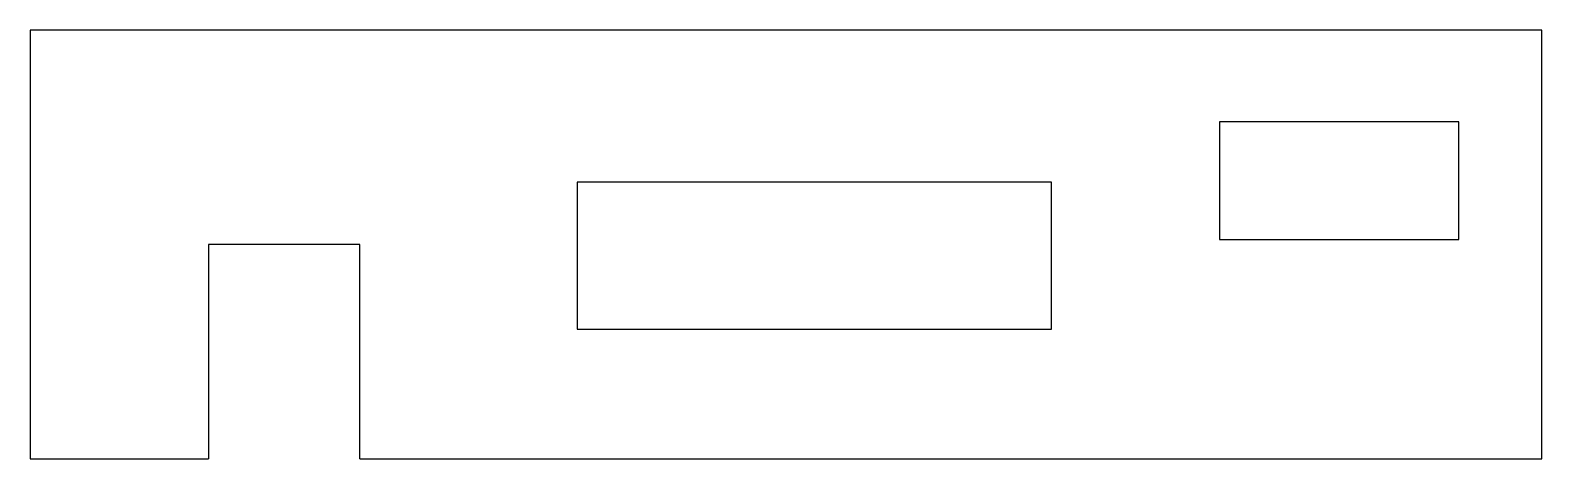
# Model space of a CAD drawing. Header units: millimetres. Extents: x -117 to 243, y 19 to 121.
import ezdxf

# ---------------------------------------------------------------- set-up
doc = ezdxf.new("R2010")
doc.units = ezdxf.units.MM

msp = doc.modelspace()

# ---------------------------------------------------------------- linework, layer by layer
at = {"color": 7, "linetype": 'Continuous', "lineweight": 25}
for p, q in [((242.61, 121.3), (-117.39, 121.3)), ((-117.39, 121.3), (-117.39, 19.3)), ((242.61, 19.3), (242.61, 121.3)), ((165.83, 99.51), (165.83, 71.51)), ((222.83, 99.51), (165.83, 99.51)), ((222.83, 71.51), (222.83, 99.51)), ((12.87, 85.13), (12.87, 50.13)), ((125.87, 85.13), (12.87, 85.13)), ((125.87, 50.13), (125.87, 85.13)), ((-74.91, 70.3), (-74.91, 19.3)), ((-38.91, 70.3), (-74.91, 70.3)), ((-38.91, 19.3), (-38.91, 70.3)), ((165.83, 71.51), (222.83, 71.51)), ((12.87, 50.13), (125.87, 50.13)), ((-117.39, 19.3), (-74.91, 19.3)), ((-38.91, 19.3), (242.61, 19.3))]:
    msp.add_line(p, q, dxfattribs=at)

doc.saveas('drawing.dxf')
